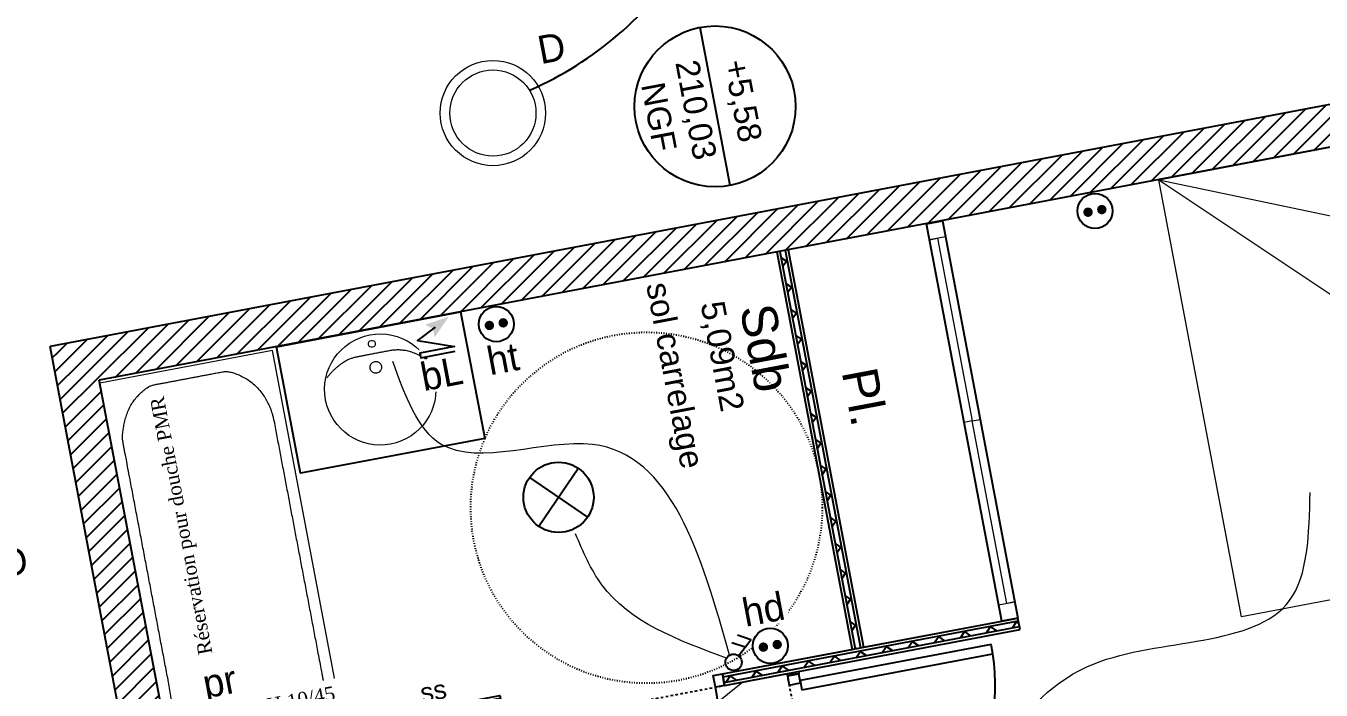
# Model space of a CAD drawing. Header units: centimetres. Extents: x 187368 to 251255, y -383447 to -322514.
# Drawn here: x 203335 to 208863, y -355642 to -352804 of the extents above; entities that cross this region are included whole.
import ezdxf

# ---------------------------------------------------------------- set-up
doc = ezdxf.new("R2010")
doc.units = ezdxf.units.CM
doc.linetypes.add('Style de ligne -1', pattern=[0.41664, 0.20828, -0.20836])
doc.linetypes.add('Style de ligne -5', pattern=[0.20828, 0.069425, -0.138855])
doc.layers.get('0').update_dxf_attribs({"color": 252})
for name, color, linetype in [('3-BAT C-Niveau 2', 252, 'Continuous'), ('prlm-MOD-PB', 123, 'Continuous'), ('prlm-VMC', 93, 'Continuous')]:
    doc.layers.add(name, color=color, linetype=linetype)
doc.layers.add('prlm-ELEC-CFO', color=1, linetype='Continuous', lineweight=25)
doc.styles.add('Arial', font='arial.ttf', dxfattribs={"height": 100})
doc.styles.add('Geneva', font='arial.ttf')
doc.styles.add('Helvetica', font='arial.ttf')
doc.styles.add('prlm-elec-cfo', font='comic.ttf', dxfattribs={"height": 12})
doc.styles.add('prlm-vmc', font='pala.ttf', dxfattribs={"height": 14})
pattern_1 = [(45, (67117.507, 115456.283), (-31.2347524, 39.0434405), [])]

# ---------------------------------------------------------------- blocks, each defined once
blk = doc.blocks.new('Groupe-131-1')
at = {"linetype": 'Continuous'}
blk.add_line((13954.21, -46856.35), (13941.43, -46788.81), dxfattribs=at)
blk.add_circle((13947.82, -46822.58), 34.37, dxfattribs=at)
at = {"insert": (13944.7, -46823.06), "char_height": 10.069, "width": 91.6838, "attachment_point": 2, "rotation": 280.7236, "line_spacing_factor": 0.962448, "style": 'Arial'}
blk.add_mtext('210,03\\PNGF', dxfattribs=at)
at = {"insert": (13961.45, -46801.72), "char_height": 10.069, "attachment_point": 1, "rotation": 280.7236, "line_spacing_factor": 0.962448, "style": 'Arial'}
blk.add_mtext('+5,58', dxfattribs=at)
blk = doc.blocks.new('Baignoire 175x75')
at = {"linetype": 'Continuous', "lineweight": 18, "flags": 128}
blk.add_lwpolyline([(0, 0), (170, 0), (170, -75), (0, -75)], close=True, dxfattribs=at)
at = {"linetype": 'Continuous', "lineweight": 18}
blk.add_ellipse((12.5, -37), major_axis=(2.5, 0), ratio=1, dxfattribs=at)
blk.add_open_spline([(140.1, -5), (146.77, -5), (158.33, -10.35), (165, -19.6), (165, -37.5), (165, -55.4), (158.33, -64.65), (146.77, -70), (85, -70), (23.23, -70), (11.67, -64.65), (5, -55.4), (5, -37.5), (5, -19.6), (11.67, -10.35), (23.23, -5), (83.33, -5), (140.1, -5)], degree=2, knots=[0, 0, 0, 0.017264, 0.034528, 0.051791, 0.150116, 0.16738, 0.184644, 0.201908, 0.504316, 0.52158, 0.538843, 0.556107, 0.654432, 0.671696, 0.68896, 0.706224, 1, 1, 1], dxfattribs=at)
blk = doc.blocks.new('Groupe-109-1')
at = {"linetype": 'Continuous', "lineweight": 18}
for p, q in [((14219.29, -46911.91), (14212.28, -46874.98)), ((14123.87, -46891.8), (14219.29, -46911.91)), ((14123.87, -46891.8), (14206.9, -46947.32)), ((14219.29, -46911.91), (14206.87, -46947.38))]:
    blk.add_line(p, q, dxfattribs=at)
at = {"linetype": 'Continuous', "lineweight": 18, "flags": 128}
blk.add_lwpolyline([(14123.87, -46891.8), (14212.3, -46875.05), (14247.65, -47061.73), (14159.22, -47078.48)], close=True, dxfattribs=at)
blk = doc.blocks.new('Groupe-110-1')
at = {"linetype": 'Continuous', "flags": 128}
blk.add_lwpolyline([(14031.56, -46909.28), (14063.71, -47079.05), (14056.84, -47080.35), (14024.68, -46910.58)], close=True, dxfattribs=at)
at = {"linetype": 'Continuous', "lineweight": 18, "flags": 128}
for points in [[(14031.56, -46909.28), (14032.86, -46916.16), (14025.99, -46917.46), (14024.68, -46910.58)], [(14029.43, -46916.81), (14044.2, -46994.82), (14040.76, -46995.47), (14025.99, -46917.46)], [(14047.64, -46994.17), (14062.41, -47072.17), (14058.97, -47072.83), (14044.2, -46994.82)], [(14062.41, -47072.17), (14063.71, -47079.05), (14056.84, -47080.35), (14055.53, -47073.48)]]:
    blk.add_lwpolyline(points, close=True, dxfattribs=at)
blk = doc.blocks.new('Groupe-120-1')
at = {"linetype": 'Continuous'}
for p, q in [((13842.81, -47113.42), (13793.68, -47122.72)), ((13839.93, -47120.86), (13839.34, -47117.75)), ((13841.65, -47120.53), (13840.98, -47117.02)), ((13797.08, -47128.97), (13796.42, -47125.53)), ((13798.8, -47128.65), (13798.12, -47125.06))]:
    blk.add_line(p, q, dxfattribs=at)
at = {"linetype": 'Continuous', "flags": 128}
for points in [[(13843.03, -47114.63), (13793.91, -47123.93), (13793.45, -47121.52), (13842.58, -47112.21)], [(13842.6, -47116.22), (13841.03, -47114.95), (13838.54, -47115.45), (13837.61, -47117.21), (13839.18, -47118.48), (13841.67, -47117.98)], [(13842.51, -47120.37), (13839, -47121.03), (13838.4, -47117.85), (13841.9, -47117.18)], [(13794.67, -47125.3), (13796.24, -47126.56), (13798.73, -47126.06), (13799.66, -47124.3), (13798.1, -47123.04), (13795.6, -47123.54)], [(13799.65, -47128.48), (13796.07, -47129.16), (13795.46, -47125.93), (13799.04, -47125.25)]]:
    blk.add_lwpolyline(points, close=True, dxfattribs=at)
at = {"insert": (13813.47, -47106.28), "char_height": 7.993, "width": 24.9991, "attachment_point": 2, "rotation": 10.6809, "line_spacing_factor": 1.060906, "style": 'Geneva'}
blk.add_mtext('ss', dxfattribs=at)
blk = doc.blocks.new('Groupe-121-1')
at = {"linetype": 'Continuous', "flags": 128}
blk.add_lwpolyline([(13747.3, -46963.2), (13825.89, -46948.28), (13836.15, -47002.32), (13757.55, -47017.23)], close=True, dxfattribs=at)
at = {"linetype": 'Continuous', "lineweight": 18}
for centre, major_axis in [((13791.58, -46981.41), (-4.43, 23.33)), ((13787.98, -46961.89), (1.47, 0.28)), ((13789.67, -46971.93), (2.46, 0.47))]:
    blk.add_ellipse(centre, major_axis=major_axis, ratio=1, dxfattribs=at)
blk.add_open_spline([(13810.97, -46968.42), (13803.44, -46963.43), (13788.09, -46966.24), (13774.85, -46968.86), (13768.78, -46976.42)], degree=2, dxfattribs=at)
blk = doc.blocks.new('xi.PCHT')
at = {"color": 0, "lineweight": 5}
blk.add_wipeout([(-7.5, -7.5), (7.5, -7.5), (7.5, 7.5), (-7.5, 7.5)], dxfattribs=at).dxf.layer = 'prlm-ELEC-CFO'
at = {"layer": 'prlm-ELEC-CFO', "color": 0, "linetype": 'ByBlock', "lineweight": 5, "const_width": 2}
for points in [[(-4, 0, 1), (-2, 0, 1)], [(2, 0, 1), (4, 0, 1)]]:
    blk.add_lwpolyline(points, format="xyb", close=True, dxfattribs=at)
at = {"layer": 'prlm-ELEC-CFO', "color": 0, "linetype": 'ByBlock', "lineweight": -2}
blk.add_circle((0, 0), 7.5, dxfattribs=at)
blk = doc.blocks.new('xi.PCHD')
at = {"color": 0, "lineweight": 5}
blk.add_wipeout([(-7.5, -7.5), (7.5, -7.5), (7.5, 7.5), (-7.5, 7.5)], dxfattribs=at).dxf.layer = 'prlm-ELEC-CFO'
at = {"layer": 'prlm-ELEC-CFO', "color": 0, "linetype": 'ByBlock', "lineweight": 5, "const_width": 2}
for points in [[(-4, 0, 1), (-2, 0, 1)], [(2, 0, 1), (4, 0, 1)]]:
    blk.add_lwpolyline(points, format="xyb", close=True, dxfattribs=at)
at = {"layer": 'prlm-ELEC-CFO', "color": 0, "linetype": 'ByBlock', "lineweight": -2}
blk.add_circle((0, 0), 7.5, dxfattribs=at)
blk = doc.blocks.new('xi.DA')
at = {"layer": 'prlm-ELEC-CFO', "color": 0}
for points in [[(0.61, -1.67), (7.04, 4.05), (1.81, 7.01)], [(4.05, 1.39), (-1.17, 4.34)]]:
    blk.add_lwpolyline(points, dxfattribs=at)
blk.add_circle((-2, -4), 3.5, dxfattribs=at)
blk = doc.blocks.new('xi.PTCE')
at = {"layer": 'prlm-ELEC-CFO', "color": 0}
for points in [[(-10.61, 10.61), (10.61, -10.61)], [(10.61, 10.61), (-10.61, -10.61)]]:
    blk.add_lwpolyline(points, dxfattribs=at)
at = {"layer": 'prlm-ELEC-CFO', "color": 0, "linetype": 'ByBlock'}
blk.add_circle((0, 0), 15, dxfattribs=at)
blk = doc.blocks.new('xi.BL')
at = {"color": 0, "lineweight": 5}
blk.add_wipeout([(-7.5, -7.5), (7.5, -7.5), (7.5, 7.5), (-7.5, 7.5)], dxfattribs=at).dxf.layer = 'prlm-ELEC-CFO'
at = {"layer": 'prlm-ELEC-CFO', "lineweight": 5}
blk.add_hatch(color=0, dxfattribs=at).paths.add_polyline_path([(-3, 6), (-0.1, 3.7), (0, 0), (7.5, 7.5)])
at = {"layer": 'prlm-ELEC-CFO', "color": 0}
blk.add_lwpolyline([(0.95, 4.23), (-7.5, 0), (7.5, -5.5), (-7.5, -5.5), (-7.5, -7.5), (7.5, -7.5)], dxfattribs=at)
blk = doc.blocks.new('xi.PC')
at = {"color": 0, "lineweight": 5}
blk.add_wipeout([(-7.5, -7.5), (7.5, -7.5), (7.5, 7.5), (-7.5, 7.5)], dxfattribs=at).dxf.layer = 'prlm-ELEC-CFO'
at = {"layer": 'prlm-ELEC-CFO', "color": 0, "linetype": 'ByBlock', "lineweight": 5, "const_width": 2}
for points in [[(-4, 0, 1), (-2, 0, 1)], [(2, 0, 1), (4, 0, 1)]]:
    blk.add_lwpolyline(points, format="xyb", close=True, dxfattribs=at)
at = {"layer": 'prlm-ELEC-CFO', "color": 0, "linetype": 'ByBlock', "lineweight": -2}
blk.add_circle((0, 0), 7.5, dxfattribs=at)
blk = doc.blocks.new('xi.lumD')
at = {"layer": 'prlm-ELEC-CFO', "color": 0, "linetype": 'ByBlock', "lineweight": 13}
for radius in [22.49, 18.39]:
    blk.add_circle((0, 0), radius, dxfattribs=at)

msp = doc.modelspace()

# ---------------------------------------------------------------- hatches: boundary and pattern name
at = {"linetype": 'Continuous'}
h = msp.add_hatch(dxfattribs=at)
h.set_pattern_fill('02_ISOLANT', color=256, scale=10, angle=-79.2764, style=0, pattern_type=2)
h.set_pattern_definition([(325.723595, (66931.62, 115456.28), (45.054865, 66.106423), []), (55.723595, (66931.62, 115456.28), (66.106423, -45.054865), [])])
h.paths.add_polyline_path([(206576.1, -353763.2), (206552.5, -353767.7), (206874.1, -355465.8), (206897.7, -355461.3)])
h = msp.add_hatch(dxfattribs=at)
h.set_pattern_fill('02_ISOLANT', color=256, scale=10, angle=10.7236, style=0, pattern_type=2)
h.set_pattern_definition([(55.723595, (66931.62, 115456.28), (-66.106423, 45.054865), []), (145.723595, (66931.62, 115456.28), (45.054865, 66.106423), [])])
h.paths.add_polyline_path([(206310.4, -355585.8), (206314.9, -355609.3), (207575.6, -355370.6), (207571.2, -355347)])
at = {"linetype": 'Continuous', "lineweight": 18}
h = msp.add_hatch(dxfattribs=at)
h.set_pattern_fill('BA 13', color=256, scale=10, style=0, pattern_type=2)
h.set_pattern_definition([(218.65981, (66931.62, 115456.3), (-199.24783, 287.75041), [])])
h.paths.add_polyline_path([(204131.1, -356871.2), (205507.1, -356610.6), (205752.4, -357906.6), (205362.5, -357980.5), (205371.8, -358029.6), (205810.8, -357946.5), (205403.6, -355795.2), (206583.2, -355571.8), (207390.2, -359833.6), (206032.7, -360081.2), (206121.8, -360551.7), (205463.8, -360676.3), (205311.7, -359872.7), (205969.6, -359748.1), (205894.9, -359354), (205291.8, -359477.6), (205292.5, -359481.1), (204649.7, -359606.6), (204386.3, -358216.3), (204387.8, -358215.9), (204438.4, -358206.4), (204429.1, -358157.2), (204377, -358167.1)])
at = {"linetype": 'Continuous'}
h = msp.add_hatch(dxfattribs=at)
h.set_pattern_fill('02_ISOLANT', color=256, scale=10, angle=-79.2764, style=0, pattern_type=2)
h.set_pattern_definition([(325.723595, (66931.62, 115456.28), (45.054865, 66.106423), []), (55.723595, (66931.62, 115456.28), (66.106423, -45.054865), [])])
h.paths.add_polyline_path([(206619.5, -355564.9), (206595.9, -355569.4), (206597.8, -355579.2), (206621.4, -355574.7)])
at = {"layer": '3-BAT C-Niveau 2', "linetype": 'Continuous'}
h = msp.add_hatch(dxfattribs=at)
h.set_pattern_fill('MURS MACONNERIE-2', color=256, scale=10, style=0, pattern_type=2)
h.set_pattern_definition(pattern_1)
h.paths.add_polyline_path([(210469.1, -353026), (210435.6, -352849.1), (203437.7, -354174.4), (203648, -354317.7)])
h = msp.add_hatch(dxfattribs=at)
h.set_pattern_fill('MURS MACONNERIE-2', color=256, scale=10, style=0, pattern_type=2)
h.set_pattern_definition(pattern_1)
h.paths.add_polyline_path([(204222.5, -358318.5), (204399.3, -358285), (203648, -354317.7), (203437.7, -354174.4)])

# ---------------------------------------------------------------- linework, layer by layer
at = {"linetype": 'Continuous'}
for p, q in [((206576.1, -353763.2), (206897.7, -355461.3)), ((206576.1, -353763.2), (206897.7, -355461.3)), ((206588.9, -353760.8), (206910.5, -355458.9)), ((206552.5, -353767.7), (206874.1, -355465.8)), ((206552.5, -353767.7), (206874.1, -355465.8)), ((206308, -355573), (207568.8, -355334.2)), ((206310.4, -355585.8), (207571.2, -355347)), ((206310.4, -355585.8), (207571.2, -355347)), ((206314.9, -355609.3), (207575.6, -355370.6)), ((206314.9, -355609.3), (207575.6, -355370.6)), ((207455.2, -355447.3), (206639.7, -355601.8)), ((207462.7, -355486.6), (207455.2, -355447.3)), ((206647.2, -355641.1), (207462.7, -355486.6)), ((206634.1, -355572.3), (206585, -355581.6)), ((206585, -355581.6), (206592.4, -355620.9)), ((206595.9, -355569.4), (206597.8, -355579.2)), ((206595.9, -355569.4), (206597.8, -355579.2)), ((206619.5, -355564.9), (206621.4, -355574.7)), ((206619.5, -355564.9), (206621.4, -355574.7)), ((206632.3, -355562.5), (206634.1, -355572.3)), ((206641.6, -355611.6), (206634.1, -355572.3)), ((206592.4, -355620.9), (206641.6, -355611.6)), ((206639.7, -355601.8), (206647.2, -355641.1))]:
    msp.add_line(p, q, dxfattribs=at)
at = {"linetype": 'Continuous', "lineweight": 25}
for p, q in [((206588.9, -353760.8), (206910.5, -355458.9)), ((206539.7, -353770.1), (206861.3, -355468.2)), ((206910.5, -355458.9), (207568.8, -355334.2)), ((207578.1, -355383.4), (207568.8, -355334.2)), ((206317.3, -355622.1), (207578.1, -355383.4)), ((206308, -355573), (206861.3, -355468.2)), ((206317.3, -355622.1), (206308, -355573)), ((206583.2, -355571.8), (206585, -355581.6)), ((206585, -355581.6), (206634.1, -355572.3)), ((206632.3, -355562.5), (206634.1, -355572.3))]:
    msp.add_line(p, q, dxfattribs=at)
at = {"linetype": 'Style de ligne -1', "ltscale": 50.8, "flags": 128}
msp.add_lwpolyline([(204131.1, -356871.2), (205507.1, -356610.6), (205752.4, -357906.6), (205362.5, -357980.5), (205371.8, -358029.6), (205810.8, -357946.5), (205403.6, -355795.2), (206583.2, -355571.8), (207390.2, -359833.6), (206032.7, -360081.2), (206121.8, -360551.7), (205463.8, -360676.3), (205311.7, -359872.7), (205969.6, -359748.1), (205894.9, -359354), (205291.8, -359477.6), (205292.5, -359481.1), (204649.7, -359606.6), (204386.3, -358216.3)], dxfattribs=at)
at = {"linetype": 'Continuous', "flags": 128}
msp.add_lwpolyline([(206317.3, -355622.1), (206278, -355629.6), (206268.7, -355580.4), (206308, -355573)], close=True, dxfattribs=at)
at = {"linetype": 'Style de ligne -5', "ltscale": 50.8}
msp.add_circle((205983.7, -354863.3), 750, dxfattribs=at)
at = {"linetype": 'Continuous'}
for centre, start, end in [((206641.6, -355611.6), 280.7236, 8.6539), ((205462.5, -355784), 282.7933, 10.7236)]:
    msp.add_arc(centre, 830.5, start, end, dxfattribs=at)
at = {"layer": '3-BAT C-Niveau 2', "linetype": 'Continuous', "lineweight": 25}
for p, q in [((210435.6, -352849.1), (203437.7, -354174.4)), ((210469.1, -353026), (203648, -354317.7)), ((210469.1, -353026), (203648, -354317.7)), ((209090.2, -353103.9), (203437.7, -354174.4)), ((204222.5, -358318.5), (203437.7, -354174.4)), ((204222.5, -358318.5), (203437.7, -354174.4)), ((204399.3, -358285), (203648, -354317.7)), ((204399.3, -358285), (203648, -354317.7))]:
    msp.add_line(p, q, dxfattribs=at)
at = {"layer": 'prlm-ELEC-CFO'}
msp.add_arc((199544, -357308.9), 3961.5, 352.2345, 25.7558, dxfattribs=at)
at = {"layer": 'prlm-ELEC-CFO', "lineweight": 13}
for points in [[(207263.9, -356411.3), (207894.2, -355529.9), (208728.7, -355259.7), (208816.4, -354797.8)], [(206325.4, -355505.6), (205792.8, -355191.9), (205680.5, -354974.2)]]:
    msp.add_spline(points, degree=3, dxfattribs=at)

# ---------------------------------------------------------------- block references
at = {"xscale": 10, "yscale": 10, "zscale": 10}
for name in ['Groupe-109-1', 'Groupe-110-1', 'Groupe-121-1', 'Groupe-120-1']:
    msp.add_blockref(name, (66931.6, 115456.3), dxfattribs=at)
at = {"xscale": -10, "yscale": 10, "zscale": 10, "rotation": 280.7235947439067}
msp.add_blockref('Baignoire 175x75', (204703.7, -355861.5), dxfattribs=at)
at = {"layer": '3-BAT C-Niveau 2', "xscale": 10, "yscale": 10, "zscale": 10}
msp.add_blockref('Groupe-131-1', (66798.4, 115077.4), dxfattribs=at)
at = {"layer": 'prlm-ELEC-CFO', "xscale": 10, "yscale": 10, "zscale": 10, "rotation": 10.72360141139323}
msp.add_blockref('xi.PTCE', (205608.4, -354818.6), dxfattribs=at)

# ---------------------------------------------------------------- texts
at = {"style": 'Helvetica'}
for s, height, p in [('5,09m2', 102.16, (206214.2, -353991.2)), ('Sdb', 151.31, (206381.6, -354009.1))]:
    msp.add_text(s, height=height, rotation=280.7236, dxfattribs=at).set_placement(p)
at = {"attachment_point": 2, "rotation": 280.7236, "line_spacing_factor": 0.834288, "style": 'Helvetica'}
for s, insert, char_height in [('sol carrelage', (206156.4, -354287.8), 100.872), ('Pl.\\P', (206988.1, -354374.8), 151.31)]:
    msp.add_mtext(s, dxfattribs=dict(at, insert=insert, char_height=char_height))
at = {"layer": 'prlm-ELEC-CFO', "lineweight": 20, "insert": (203272.4, -355034.6), "char_height": 120, "attachment_point": 2, "rotation": 10.7236, "line_spacing_factor": 0.8, "style": 'prlm-elec-cfo', "bg_fill": 3, "box_fill_scale": 0.95, "bg_fill_color": 256, "bg_fill_transparency": 0}
msp.add_mtext('D', dxfattribs=at)
at = {"layer": 'prlm-MOD-PB', "insert": (204072.3, -355495.9), "char_height": 60, "width": 1403.781, "attachment_point": 1, "rotation": 100.7236, "style": 'prlm-vmc'}
msp.add_mtext('Réservation pour douche PMR', dxfattribs=at)

# ---------------------------------------------------------------- next in the draw order: block references
at = {"layer": 'prlm-ELEC-CFO', "xscale": 10, "yscale": 10, "zscale": 10, "rotation": 10.72360141139323}
msp.add_blockref('xi.PC', (207897.8, -353594.7), dxfattribs=at)

# ---------------------------------------------------------------- next in the draw order: texts
at = {"layer": 'prlm-ELEC-CFO', "lineweight": 20, "char_height": 120, "rotation": 10.7236, "line_spacing_factor": 0.8, "style": 'prlm-elec-cfo', "bg_fill": 3, "bg_fill_color": 256, "bg_fill_transparency": 0}
for s, insert, attachment_point, box_fill_scale in [('D', (205567.2, -352839.5), 2, 0.95), ('ht', (205370.7, -354226.7), 5, 1.1), ('hd', (206482.8, -355297.5), 5, 1.1), ('pr', (204164.9, -355623.2), 5, 1.1)]:
    msp.add_mtext(s, dxfattribs=dict(at, insert=insert, attachment_point=attachment_point, box_fill_scale=box_fill_scale))

# ---------------------------------------------------------------- next in the draw order: linework, layer by layer
at = {"layer": 'prlm-ELEC-CFO'}
msp.add_arc((204880.1, -351696.3), 1509.3, 293.792, 327.4753, dxfattribs=at)
at = {"layer": 'prlm-ELEC-CFO', "lineweight": 13}
msp.add_spline([(206338.6, -355492.7), (205753.5, -354593), (205108, -354592.3), (204901.2, -354238.5)], degree=3, dxfattribs=at)

# ---------------------------------------------------------------- next in the draw order: block references
at = {"layer": 'prlm-ELEC-CFO', "xscale": 10, "yscale": 10, "zscale": 10, "rotation": 10.72360141139323}
for name, p in [('xi.lumD', (205328.2, -353176.6)), ('xi.PCHT', (205342.7, -354078.6)), ('xi.PCHD', (206512.1, -355453.1))]:
    msp.add_blockref(name, p, dxfattribs=at)

# ---------------------------------------------------------------- next in the draw order: texts
at = {"layer": 'prlm-VMC', "ltscale": 25, "insert": (204401.1, -355701.9), "char_height": 60, "width": 586.147, "attachment_point": 5, "rotation": 10.7236, "line_spacing_factor": 0.8, "style": 'prlm-vmc', "bg_fill": 2}
msp.add_mtext('Alizé H 10/45', dxfattribs=at)

# ---------------------------------------------------------------- next in the draw order: block references
at = {"layer": 'prlm-ELEC-CFO', "xscale": 10, "yscale": 10, "zscale": 10, "rotation": 10.72360141139323}
msp.add_blockref('xi.DA', (206367.8, -355480.3), dxfattribs=at)

# ---------------------------------------------------------------- next in the draw order: texts
at = {"layer": 'prlm-ELEC-CFO', "lineweight": 20, "insert": (205109.5, -354290.4), "char_height": 120, "attachment_point": 5, "rotation": 10.7236, "line_spacing_factor": 0.8, "style": 'prlm-elec-cfo', "bg_fill": 3, "box_fill_scale": 1.1, "bg_fill_color": 256, "bg_fill_transparency": 0}
msp.add_mtext('bL', dxfattribs=at)

# ---------------------------------------------------------------- next in the draw order: block references
at = {"layer": 'prlm-ELEC-CFO', "xscale": 10, "yscale": 10, "zscale": 10, "rotation": 10.72360141139323}
msp.add_blockref('xi.BL', (205079.9, -354134.3), dxfattribs=at)

doc.saveas('drawing.dxf')
